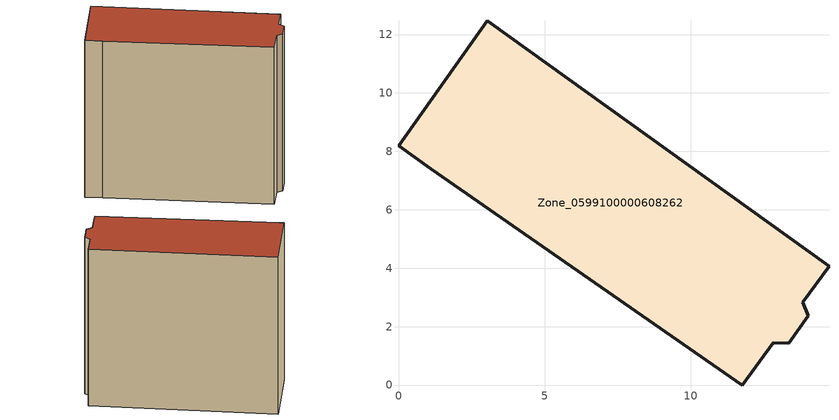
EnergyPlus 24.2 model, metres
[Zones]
Zone_0599100000608262
 floor ground (C_G): 13.84,2.84 14.03,2.38 13.35,1.43 12.82,1.45 11.76,0 1.1,7.4 0,8.19 3.03,12.47 14.74,4.06 z0
 wall outside (C_F): 1.1,7.4 11.76,0 12.82,1.45 13.35,1.43 14.03,2.38 13.84,2.84 14.74,4.06 3.03,12.47 0,8.19 1.1,7.4 z0:13.63
 roof outside (C_R): 14.74,4.06 3.03,12.47 0,8.19 1.1,7.4 11.76,0 12.82,1.45 13.35,1.43 14.03,2.38 13.84,2.84 z13.63
[BUILDING]
Pand.0599100000608262: North Axis=0; Terrain=City; Loads Convergence Tolerance Value=0.04; Temperature Convergence Tolerance Value=0.4; Solar Distribution=FullExterior; Maximum Number of Warmup Days=25; Minimum Number of Warmup Days=1
[Site:Location]
Rotterdam.The.Hague.AP_ZH_NLD Design_Conditions: Latitude=51.96; Longitude=4.45; Time Zone=1; Elevation=-4.5
[SITE:GROUNDTEMPERATURE:BUILDINGSURFACE]
18, 18, 18, 18, 18, 18, 18, 18, 18, 18, 18, 18
[MATERIAL] Thermal Absorptance=0.9; Solar Absorptance=0.7; Visible Absorptance=0.7
Name | Roughness | Thickness | Conductivity | Density | Specific Heat
G.TI.1946 | MediumSmooth | 0.15 | 1 | 540 | 1210
F.TI.1946 | Rough | 0.3 | 0.857143 | 1920 | 840
R.TI.1946 | MediumRough | 0.2 | 0.1 | 1500 | 1000
[CONSTRUCTION]
C_G: G.TI.1946
C_F: F.TI.1946
C_R: R.TI.1946
[ZONE]
Zone_0599100000608262: Type=1; Multiplier=1; Ceiling Height=Autocalculate; Volume=Autocalculate; Floor Area=autocalculate; Part of Total Floor Area=Yes
[ZONEINFILTRATION:DESIGNFLOWRATE]
Infil_Zone_0599100000608262: Zone or ZoneList or Space or SpaceList=Zone_0599100000608262; Schedule=AlwaysOn; Design Flow Rate Calculation Method=Flow/Area; Flow Rate per Floor Area=0.003; Constant Term Coefficient=1; Temperature Term Coefficient=0; Velocity Term Coefficient=0; Velocity Squared Term Coefficient=0
[HVACTEMPLATE:ZONE:IDEALLOADSAIRSYSTEM]
Zone_0599100000608262: Maximum Heating Supply Air Temperature=50; Minimum Cooling Supply Air Temperature=13; Maximum Heating Supply Air Humidity Ratio=0.0156; Minimum Cooling Supply Air Humidity Ratio=0.0077; Heating Limit=NoLimit; Cooling Limit=NoLimit; Dehumidification Control Type=ConstantSensibleHeatRatio; Cooling Sensible Heat Ratio=0.7; Dehumidification Setpoint=60; Humidification Control Type=None; Humidification Setpoint=30; Outdoor Air Method=None; Outdoor Air Flow Rate per Person=0.00944; Outdoor Air Flow Rate per Zone Floor Area=0; Outdoor Air Flow Rate per Zone=0; Demand Controlled Ventilation Type=None; Outdoor Air Economizer Type=NoEconomizer; Heat Recovery Type=None; Sensible Heat Recovery Effectiveness=0.7; Latent Heat Recovery Effectiveness=0.65
[ZONECONTROL:THERMOSTAT]
ThermostatControl_Zone_0599100000608262: Zone or ZoneList=Zone_0599100000608262; Control Type Schedule=DualSetpointControlType; Control 1=Thermostat_Zone_0599100000608262; Temperature Difference Between Cutout And Setpoint=0
[THERMOSTATSETPOINT:DUALSETPOINT]
Thermostat_Zone_0599100000608262: Heating Setpoint Temperature Schedule=HeatingSetpoint_Zone_0599100000608262; Cooling Setpoint Temperature Schedule=CoolingSetpoint_Zone_0599100000608262
[SCHEDULE:COMPACT]
HeatingSetpoint_Zone_0599100000608262: Through: 12/31, For: AllDays, Until: 24:00, 21
CoolingSetpoint_Zone_0599100000608262: Through: 12/31, For: AllDays, Until: 24:00, 24
DualSetpointControlType: Through: 12/31, For: AllDays, Until: 24:00, 4
AlwaysOn: Through: 12/31, For: AllDays, Until: 24:00, 1
